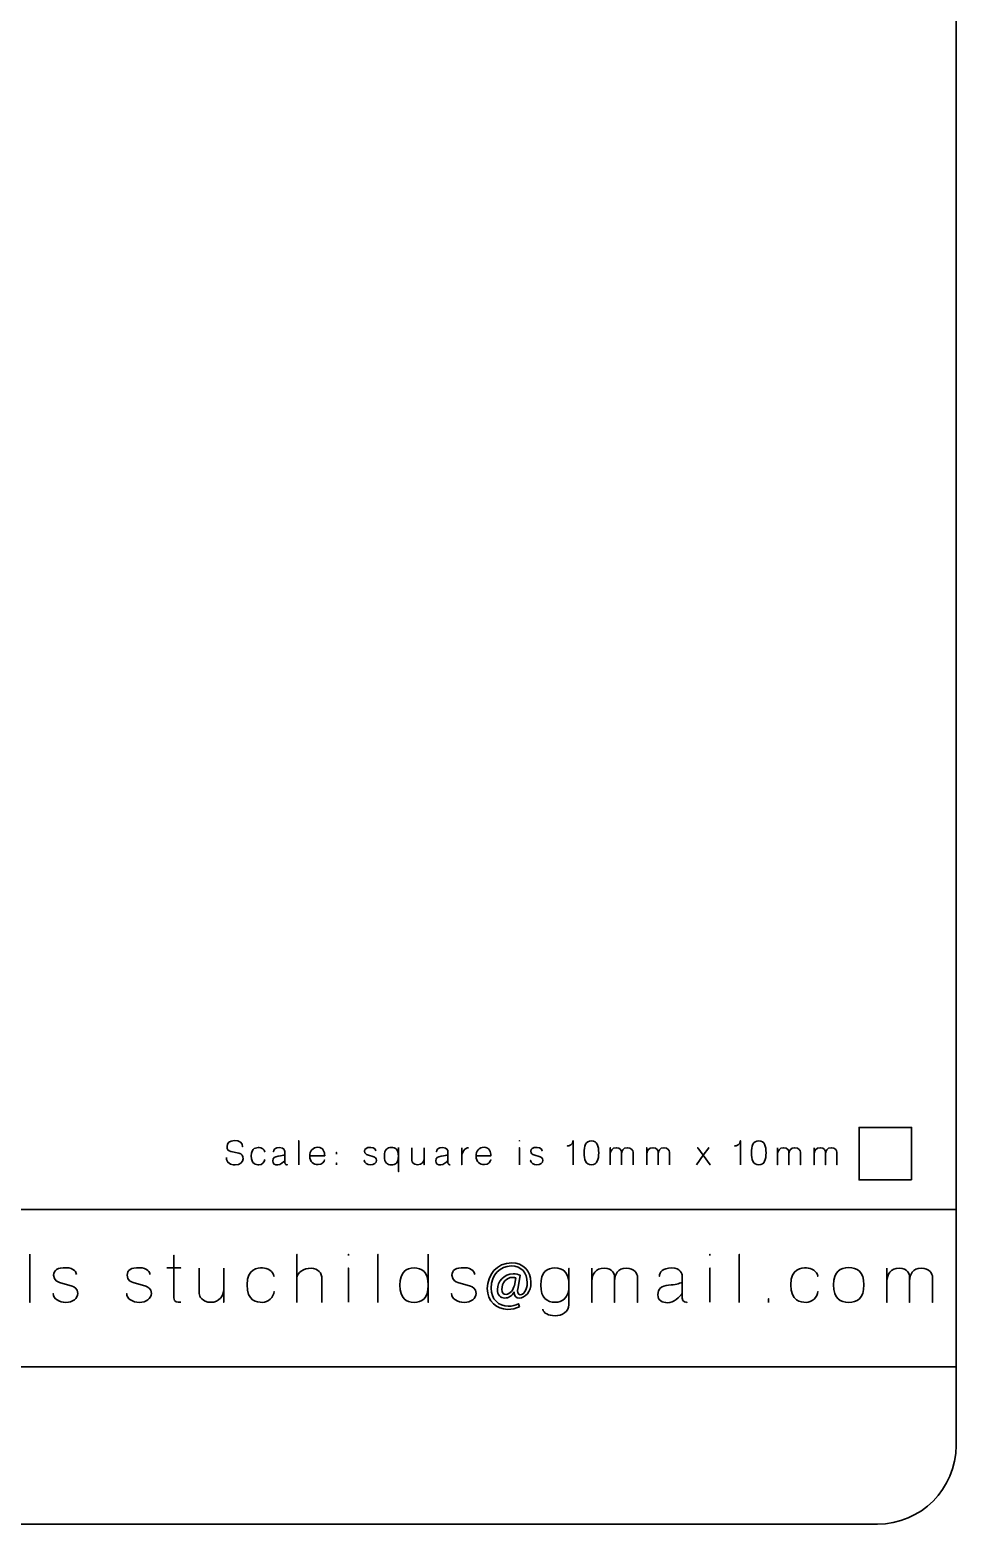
# Model space of a CAD drawing. Header units: inches. Extents: x 15 to 785, y -585 to -15.
# Drawn here: x 608.5 to 785, y -585 to -300 of the extents above; entities that cross this region are included whole.
import ezdxf

# ---------------------------------------------------------------- set-up
doc = ezdxf.new("R2010")
doc.units = ezdxf.units.IN
doc.header["$MEASUREMENT"] = 0
doc.layers.add('Layer 1', color=7, linetype='Continuous')

# ---------------------------------------------------------------- blocks, each defined once
blk = doc.blocks.new('block 2')
at = {"layer": 'Layer 1', "color": 250, "lineweight": 35}
blk.add_lwpolyline([(785, -555), (15, -555), (15, -525), (785, -525), (785, -555)], dxfattribs=at)
blk.add_open_spline([(785, -570), (785, -578.28), (778.28, -585), (770, -585), (770, -585), (30, -585), (30, -585), (21.72, -585), (15, -578.28), (15, -570), (15, -570), (15, -30), (15, -30), (15, -21.72), (21.72, -15), (30, -15), (30, -15), (770, -15), (770, -15), (778.28, -15), (785, -21.72), (785, -30), (785, -30), (785, -570), (785, -570)], degree=3, knots=[0, 0, 0, 0, 1, 1, 1, 2, 2, 2, 3, 3, 3, 4, 4, 4, 5, 5, 5, 6, 6, 6, 7, 7, 7, 8, 8, 8, 8], dxfattribs=at)
blk = doc.blocks.new('block 3')
at = {"layer": 'Layer 1', "color": 30, "lineweight": 35}
for points, knots in [([(608.47, -533.52), (608.47, -533.52), (608.47, -542.71), (608.47, -542.71), (608.47, -542.71), (608.47, -533.52), (608.47, -533.52)], [0, 0, 0, 0, 1, 1, 1, 2, 2, 2, 2]), ([(637.2, -542.64), (636.57, -542.68), (635.9, -542.71), (635.9, -541.85), (635.9, -540.99), (635.9, -533.73), (635.9, -533.73), (635.9, -533.73), (635.9, -540.99), (635.9, -541.85), (635.9, -542.71), (636.57, -542.68), (637.2, -542.64)], [0, 0, 0, 0, 1, 1, 1, 2, 2, 2, 3, 3, 3, 4, 4, 4, 4]), ([(659.37, -542.71), (659.37, -542.71), (659.37, -533.55), (659.37, -533.55), (659.37, -533.55), (659.37, -542.71), (659.37, -542.71)], [0, 0, 0, 0, 1, 1, 1, 2, 2, 2, 2]), ([(669.17, -533.77), (669.17, -533.77), (669.17, -533.54), (669.17, -533.54), (669.17, -533.54), (669.17, -533.77), (669.17, -533.77)], [0, 0, 0, 0, 1, 1, 1, 2, 2, 2, 2]), ([(674.78, -542.71), (674.78, -542.71), (674.78, -533.55), (674.78, -533.55), (674.78, -533.55), (674.78, -542.71), (674.78, -542.71)], [0, 0, 0, 0, 1, 1, 1, 2, 2, 2, 2]), ([(684.39, -533.52), (684.39, -533.52), (684.39, -542.71), (684.39, -542.71), (684.39, -542.71), (684.39, -533.52), (684.39, -533.52)], [0, 0, 0, 0, 1, 1, 1, 2, 2, 2, 2]), ([(701.76, -543.53), (701.06, -543.9), (700.35, -544.04), (699.5, -544.04), (697.42, -544.04), (695.65, -542.52), (695.65, -540.06), (695.65, -537.45), (697.47, -535.17), (700.29, -535.17), (702.5, -535.17), (703.97, -536.74), (703.97, -538.86), (703.97, -540.76), (702.9, -541.88), (701.72, -541.88), (701.22, -541.88), (700.75, -541.55), (700.77, -540.76), (700.77, -540.76), (700.73, -540.76), (700.73, -540.76), (700.29, -541.51), (699.7, -541.88), (698.94, -541.88), (698.21, -541.88), (697.57, -541.28), (697.57, -540.28), (697.57, -538.71), (698.82, -537.27), (700.58, -537.27), (701.11, -537.27), (701.61, -537.38), (701.94, -537.54), (701.94, -537.54), (701.51, -539.84), (701.51, -539.84), (701.32, -540.8), (701.47, -541.25), (701.89, -541.26), (702.54, -541.28), (703.26, -540.41), (703.26, -538.95), (703.26, -537.09), (702.16, -535.76), (700.19, -535.76), (698.12, -535.76), (696.38, -537.41), (696.38, -539.99), (696.38, -542.11), (697.76, -543.43), (699.64, -543.43), (700.37, -543.43), (701.04, -543.28), (701.56, -542.98), (701.56, -542.98), (701.76, -543.53), (701.76, -543.53)], [0, 0, 0, 0, 1, 1, 1, 2, 2, 2, 3, 3, 3, 4, 4, 4, 5, 5, 5, 6, 6, 6, 7, 7, 7, 8, 8, 8, 9, 9, 9, 10, 10, 10, 11, 11, 11, 12, 12, 12, 13, 13, 13, 14, 14, 14, 15, 15, 15, 16, 16, 16, 17, 17, 17, 18, 18, 18, 19, 19, 19, 19]), ([(738.07, -533.77), (738.07, -533.77), (738.07, -533.54), (738.07, -533.54), (738.07, -533.54), (738.07, -533.77), (738.07, -533.77)], [0, 0, 0, 0, 1, 1, 1, 2, 2, 2, 2]), ([(743.67, -542.71), (743.67, -542.71), (743.67, -533.55), (743.67, -533.55), (743.67, -533.55), (743.67, -542.71), (743.67, -542.71)], [0, 0, 0, 0, 1, 1, 1, 2, 2, 2, 2]), ([(617.32, -537.36), (617.35, -537.04), (616.93, -536.15), (615.33, -536.09), (613.73, -536.05), (612.99, -536.56), (612.99, -537.54), (612.99, -538.53), (613.82, -538.83), (614.12, -538.92), (614.12, -538.92), (616.52, -539.63), (616.52, -539.63), (616.84, -539.71), (617.6, -540.05), (617.6, -540.99), (617.6, -541.93), (616.6, -542.71), (615.33, -542.71), (614.06, -542.71), (612.9, -542.03), (612.9, -541.04), (612.9, -542.03), (614.06, -542.71), (615.33, -542.71), (616.6, -542.71), (617.6, -541.93), (617.6, -540.99), (617.6, -540.05), (616.84, -539.71), (616.52, -539.63), (616.52, -539.63), (614.12, -538.92), (614.12, -538.92), (613.82, -538.83), (612.99, -538.53), (612.99, -537.54), (612.99, -536.56), (613.73, -536.05), (615.33, -536.09), (616.93, -536.15), (617.35, -537.04), (617.32, -537.36)], [0, 0, 0, 0, 1, 1, 1, 2, 2, 2, 3, 3, 3, 4, 4, 4, 5, 5, 5, 6, 6, 6, 7, 7, 7, 8, 8, 8, 9, 9, 9, 10, 10, 10, 11, 11, 11, 12, 12, 12, 13, 13, 13, 14, 14, 14, 14]), ([(631.33, -537.36), (631.35, -537.04), (630.93, -536.15), (629.33, -536.09), (627.73, -536.05), (627, -536.56), (627, -537.54), (627, -538.53), (627.82, -538.83), (628.13, -538.92), (628.13, -538.92), (630.53, -539.63), (630.53, -539.63), (630.85, -539.71), (631.61, -540.05), (631.61, -540.99), (631.61, -541.93), (630.6, -542.71), (629.33, -542.71), (628.06, -542.71), (626.91, -542.03), (626.91, -541.04), (626.91, -542.03), (628.06, -542.71), (629.33, -542.71), (630.6, -542.71), (631.61, -541.93), (631.61, -540.99), (631.61, -540.05), (630.85, -539.71), (630.53, -539.63), (630.53, -539.63), (628.13, -538.92), (628.13, -538.92), (627.82, -538.83), (627, -538.53), (627, -537.54), (627, -536.56), (627.73, -536.05), (629.33, -536.09), (630.93, -536.15), (631.35, -537.04), (631.33, -537.36)], [0, 0, 0, 0, 1, 1, 1, 2, 2, 2, 3, 3, 3, 4, 4, 4, 5, 5, 5, 6, 6, 6, 7, 7, 7, 8, 8, 8, 9, 9, 9, 10, 10, 10, 11, 11, 11, 12, 12, 12, 13, 13, 13, 14, 14, 14, 14]), ([(634.57, -536.13), (634.57, -536.13), (637.22, -536.13), (637.22, -536.13), (637.22, -536.13), (634.57, -536.13), (634.57, -536.13)], [0, 0, 0, 0, 1, 1, 1, 2, 2, 2, 2]), ([(640.73, -536.17), (640.73, -536.17), (640.73, -540.42), (640.73, -541), (640.73, -541.59), (641.31, -542.68), (642.92, -542.69), (644.55, -542.71), (645.41, -541.45), (645.41, -540.28), (645.41, -541.45), (644.55, -542.71), (642.92, -542.69), (641.31, -542.68), (640.73, -541.59), (640.73, -541), (640.73, -540.42), (640.73, -536.17), (640.73, -536.17)], [0, 0, 0, 0, 1, 1, 1, 2, 2, 2, 3, 3, 3, 4, 4, 4, 5, 5, 5, 6, 6, 6, 6]), ([(645.41, -536.17), (645.41, -536.17), (645.41, -542.69), (645.41, -542.69), (645.41, -542.69), (645.41, -536.17), (645.41, -536.17)], [0, 0, 0, 0, 1, 1, 1, 2, 2, 2, 2]), ([(652.75, -542.71), (651.69, -542.71), (649.85, -542.53), (649.85, -539.34), (649.85, -536.17), (651.9, -536.13), (652.8, -536.13), (653.71, -536.13), (654.9, -536.83), (654.98, -537.71), (654.9, -536.83), (653.71, -536.13), (652.8, -536.13), (651.9, -536.13), (649.85, -536.17), (649.85, -539.34), (649.85, -542.53), (651.69, -542.71), (652.75, -542.71), (653.83, -542.71), (654.98, -541.7), (655.01, -540.64), (654.98, -541.7), (653.83, -542.71), (652.75, -542.71)], [0, 0, 0, 0, 1, 1, 1, 2, 2, 2, 3, 3, 3, 4, 4, 4, 5, 5, 5, 6, 6, 6, 7, 7, 7, 8, 8, 8, 8]), ([(664.12, -542.71), (664.12, -542.71), (664.12, -539.4), (664.12, -538.25), (664.12, -537.09), (663.42, -536.22), (662.06, -536.19), (660.68, -536.17), (659.37, -537), (659.37, -538.11), (659.37, -537), (660.68, -536.17), (662.06, -536.19), (663.42, -536.22), (664.12, -537.09), (664.12, -538.25), (664.12, -539.4), (664.12, -542.71), (664.12, -542.71)], [0, 0, 0, 0, 1, 1, 1, 2, 2, 2, 3, 3, 3, 4, 4, 4, 5, 5, 5, 6, 6, 6, 6]), ([(669.17, -542.69), (669.17, -542.69), (669.17, -536.18), (669.17, -536.18), (669.17, -536.18), (669.17, -542.72), (669.17, -542.69)], [0, 0, 0, 0, 1, 1, 1, 2, 2, 2, 2]), ([(681.68, -536.15), (683.16, -536.15), (684.38, -536.89), (684.38, -539.43), (684.38, -541.97), (683.16, -542.71), (681.68, -542.71), (680.21, -542.71), (679, -541.97), (679, -539.43), (679, -536.89), (680.21, -536.15), (681.68, -536.15)], [0, 0, 0, 0, 1, 1, 1, 2, 2, 2, 3, 3, 3, 4, 4, 4, 4]), ([(681.68, -536.15), (683.16, -536.15), (684.38, -536.89), (684.38, -539.43), (684.38, -541.97), (683.16, -542.71), (681.68, -542.71), (680.21, -542.71), (679, -541.97), (679, -539.43), (679, -536.89), (680.21, -536.15), (681.68, -536.15)], [0, 0, 0, 0, 1, 1, 1, 2, 2, 2, 3, 3, 3, 4, 4, 4, 4]), ([(693.24, -537.36), (693.27, -537.04), (692.85, -536.15), (691.25, -536.09), (689.65, -536.05), (688.91, -536.56), (688.91, -537.54), (688.91, -538.53), (689.74, -538.83), (690.04, -538.92), (690.04, -538.92), (692.44, -539.63), (692.44, -539.63), (692.76, -539.71), (693.52, -540.05), (693.52, -540.99), (693.52, -541.93), (692.52, -542.71), (691.25, -542.71), (689.98, -542.71), (688.82, -542.03), (688.82, -541.04), (688.82, -542.03), (689.98, -542.71), (691.25, -542.71), (692.52, -542.71), (693.52, -541.93), (693.52, -540.99), (693.52, -540.05), (692.76, -539.71), (692.44, -539.63), (692.44, -539.63), (690.04, -538.92), (690.04, -538.92), (689.74, -538.83), (688.91, -538.53), (688.91, -537.54), (688.91, -536.56), (689.65, -536.05), (691.25, -536.09), (692.85, -536.15), (693.27, -537.04), (693.24, -537.36)], [0, 0, 0, 0, 1, 1, 1, 2, 2, 2, 3, 3, 3, 4, 4, 4, 5, 5, 5, 6, 6, 6, 7, 7, 7, 8, 8, 8, 9, 9, 9, 10, 10, 10, 11, 11, 11, 12, 12, 12, 13, 13, 13, 14, 14, 14, 14]), ([(701.06, -538.05), (700.94, -537.99), (700.72, -537.94), (700.43, -537.94), (699.31, -537.94), (698.41, -539), (698.41, -540.23), (698.41, -540.79), (698.69, -541.19), (699.25, -541.19), (699.98, -541.19), (700.66, -540.25), (700.8, -539.47), (700.8, -539.47), (701.06, -538.05), (701.06, -538.05)], [0, 0, 0, 0, 1, 1, 1, 2, 2, 2, 3, 3, 3, 4, 4, 4, 5, 5, 5, 5]), ([(708.52, -536.13), (709.99, -536.13), (711.21, -536.86), (711.21, -539.4), (711.21, -541.94), (709.99, -542.68), (708.52, -542.68), (707.05, -542.68), (705.84, -541.94), (705.84, -539.4), (705.84, -536.86), (707.05, -536.13), (708.52, -536.13)], [0, 0, 0, 0, 1, 1, 1, 2, 2, 2, 3, 3, 3, 4, 4, 4, 4]), ([(708.52, -536.13), (709.99, -536.13), (711.21, -536.86), (711.21, -539.4), (711.21, -541.94), (709.99, -542.68), (708.52, -542.68), (707.05, -542.68), (705.84, -541.94), (705.84, -539.4), (705.84, -536.86), (707.05, -536.13), (708.52, -536.13)], [0, 0, 0, 0, 1, 1, 1, 2, 2, 2, 3, 3, 3, 4, 4, 4, 4]), ([(706.22, -544.03), (706.36, -544.79), (707.29, -545.22), (708.56, -545.27), (709.85, -545.31), (711.21, -544.36), (711.21, -543.18), (711.21, -541.98), (711.21, -536.23), (711.21, -536.23), (711.21, -536.23), (711.21, -541.98), (711.21, -543.18), (711.21, -544.36), (709.85, -545.31), (708.56, -545.27), (707.29, -545.22), (706.36, -544.79), (706.22, -544.03)], [0, 0, 0, 0, 1, 1, 1, 2, 2, 2, 3, 3, 3, 4, 4, 4, 5, 5, 5, 6, 6, 6, 6]), ([(719.91, -537.88), (719.91, -537.3), (719.53, -536.2), (717.92, -536.19), (716.3, -536.18), (715.58, -537.44), (715.58, -538.6), (715.58, -537.44), (716.3, -536.18), (717.92, -536.19), (719.53, -536.2), (719.91, -537.3), (719.91, -537.88), (719.91, -538.46), (719.91, -542.71), (719.91, -542.71), (719.91, -542.71), (719.91, -538.46), (719.91, -537.88)], [0, 0, 0, 0, 1, 1, 1, 2, 2, 2, 3, 3, 3, 4, 4, 4, 5, 5, 5, 6, 6, 6, 6]), ([(715.58, -536.19), (715.58, -536.19), (715.58, -542.71), (715.58, -542.71), (715.58, -542.71), (715.58, -536.19), (715.58, -536.19)], [0, 0, 0, 0, 1, 1, 1, 2, 2, 2, 2]), ([(724.28, -537.88), (724.28, -537.3), (723.72, -536.2), (722.11, -536.19), (720.49, -536.18), (719.91, -537.44), (719.91, -538.6), (719.91, -537.44), (720.49, -536.18), (722.11, -536.19), (723.72, -536.2), (724.28, -537.3), (724.28, -537.88), (724.28, -538.46), (724.28, -542.71), (724.28, -542.71), (724.28, -542.71), (724.28, -538.46), (724.28, -537.88)], [0, 0, 0, 0, 1, 1, 1, 2, 2, 2, 3, 3, 3, 4, 4, 4, 5, 5, 5, 6, 6, 6, 6]), ([(732.78, -541.88), (732.78, -541.88), (732.78, -537.7), (732.78, -537.7), (732.78, -537.17), (732.51, -536.15), (730.79, -536.15), (729.08, -536.15), (728.45, -536.93), (728.45, -537.73), (728.45, -536.93), (729.08, -536.15), (730.79, -536.15), (732.51, -536.15), (732.78, -537.17), (732.78, -537.7), (732.78, -537.7), (732.78, -541.88), (732.78, -541.88), (732.78, -542.64), (733.68, -542.71), (733.68, -542.71), (733.68, -542.71), (732.78, -542.64), (732.78, -541.88)], [0, 0, 0, 0, 1, 1, 1, 2, 2, 2, 3, 3, 3, 4, 4, 4, 5, 5, 5, 6, 6, 6, 7, 7, 7, 8, 8, 8, 8]), ([(738.07, -542.69), (738.07, -542.69), (738.07, -536.18), (738.07, -536.18), (738.07, -536.18), (738.07, -542.72), (738.07, -542.69)], [0, 0, 0, 0, 1, 1, 1, 2, 2, 2, 2]), ([(756.41, -542.71), (755.34, -542.71), (753.5, -542.53), (753.5, -539.34), (753.5, -536.17), (755.56, -536.13), (756.46, -536.13), (757.36, -536.13), (758.56, -536.83), (758.63, -537.71), (758.56, -536.83), (757.36, -536.13), (756.46, -536.13), (755.56, -536.13), (753.5, -536.17), (753.5, -539.34), (753.5, -542.53), (755.34, -542.71), (756.41, -542.71), (757.49, -542.71), (758.63, -541.7), (758.67, -540.64), (758.63, -541.7), (757.49, -542.71), (756.41, -542.71)], [0, 0, 0, 0, 1, 1, 1, 2, 2, 2, 3, 3, 3, 4, 4, 4, 5, 5, 5, 6, 6, 6, 7, 7, 7, 8, 8, 8, 8]), ([(761.66, -539.38), (761.66, -536.81), (762.96, -536.06), (764.54, -536.06), (766.13, -536.06), (767.42, -536.81), (767.42, -539.38), (767.42, -541.96), (766.13, -542.71), (764.54, -542.71), (762.96, -542.71), (761.66, -541.96), (761.66, -539.38)], [0, 0, 0, 0, 1, 1, 1, 2, 2, 2, 3, 3, 3, 4, 4, 4, 4]), ([(761.66, -539.38), (761.66, -536.81), (762.96, -536.06), (764.54, -536.06), (766.13, -536.06), (767.42, -536.81), (767.42, -539.38), (767.42, -541.96), (766.13, -542.71), (764.54, -542.71), (762.96, -542.71), (761.66, -541.96), (761.66, -539.38)], [0, 0, 0, 0, 1, 1, 1, 2, 2, 2, 3, 3, 3, 4, 4, 4, 4]), ([(776.15, -537.88), (776.15, -537.3), (775.76, -536.2), (774.15, -536.19), (772.54, -536.18), (771.82, -537.44), (771.82, -538.6), (771.82, -537.44), (772.54, -536.18), (774.15, -536.19), (775.76, -536.2), (776.15, -537.3), (776.15, -537.88), (776.15, -538.46), (776.15, -542.71), (776.15, -542.71), (776.15, -542.71), (776.15, -538.46), (776.15, -537.88)], [0, 0, 0, 0, 1, 1, 1, 2, 2, 2, 3, 3, 3, 4, 4, 4, 5, 5, 5, 6, 6, 6, 6]), ([(771.82, -536.19), (771.82, -536.19), (771.82, -542.71), (771.82, -542.71), (771.82, -542.71), (771.82, -536.19), (771.82, -536.19)], [0, 0, 0, 0, 1, 1, 1, 2, 2, 2, 2]), ([(780.51, -537.88), (780.51, -537.3), (779.95, -536.2), (778.34, -536.19), (776.73, -536.18), (776.15, -537.44), (776.15, -538.6), (776.15, -537.44), (776.73, -536.18), (778.34, -536.19), (779.95, -536.2), (780.51, -537.3), (780.51, -537.88), (780.51, -538.46), (780.51, -542.71), (780.51, -542.71), (780.51, -542.71), (780.51, -538.46), (780.51, -537.88)], [0, 0, 0, 0, 1, 1, 1, 2, 2, 2, 3, 3, 3, 4, 4, 4, 5, 5, 5, 6, 6, 6, 6]), ([(730.05, -542.78), (728.99, -542.74), (728.15, -542.41), (728.15, -541.25), (728.15, -540.06), (728.86, -539.57), (730.21, -539.44), (731.54, -539.32), (732.14, -539.11), (732.78, -538.93), (732.14, -539.11), (731.54, -539.32), (730.21, -539.44), (728.86, -539.57), (728.15, -540.06), (728.15, -541.25), (728.15, -542.41), (728.99, -542.74), (730.05, -542.78), (731.09, -542.82), (732.39, -541.59), (732.78, -541.04), (732.39, -541.59), (731.09, -542.82), (730.05, -542.78)], [0, 0, 0, 0, 1, 1, 1, 2, 2, 2, 3, 3, 3, 4, 4, 4, 5, 5, 5, 6, 6, 6, 7, 7, 7, 8, 8, 8, 8]), ([(749.27, -542.71), (749.27, -542.71), (749.27, -542.01), (749.27, -542.01), (749.27, -542.01), (749.27, -542.71), (749.27, -542.71)], [0, 0, 0, 0, 1, 1, 1, 2, 2, 2, 2])]:
    blk.add_open_spline(points, degree=3, knots=knots, dxfattribs=at)
blk = doc.blocks.new('block 4')
at = {"layer": 'Layer 1', "color": 30, "lineweight": 35}
for points, knots in [([(645.92, -515.08), (645.92, -516.1), (646.69, -516.5), (647.6, -516.5), (648.52, -516.5), (649.1, -515.93), (649.12, -515.36), (649.14, -514.8), (648.85, -514.36), (648.29, -514.24), (648.29, -514.24), (646.73, -513.9), (646.73, -513.9), (646.29, -513.81), (646.03, -513.55), (646.03, -512.95), (646.03, -512.36), (646.53, -511.84), (647.45, -511.84), (648.36, -511.84), (649.03, -512.27), (649, -513.03), (649.03, -512.27), (648.36, -511.84), (647.45, -511.84), (646.53, -511.84), (646.03, -512.36), (646.03, -512.95), (646.03, -513.55), (646.28, -513.8), (646.73, -513.9), (646.73, -513.9), (648.29, -514.24), (648.29, -514.24), (648.86, -514.36), (649.14, -514.8), (649.12, -515.36), (649.1, -515.93), (648.52, -516.5), (647.6, -516.5), (646.69, -516.5), (645.92, -516.1), (645.92, -515.08)], [0, 0, 0, 0, 1, 1, 1, 2, 2, 2, 3, 3, 3, 4, 4, 4, 5, 5, 5, 6, 6, 6, 7, 7, 7, 8, 8, 8, 9, 9, 9, 10, 10, 10, 11, 11, 11, 12, 12, 12, 13, 13, 13, 14, 14, 14, 14]), ([(659.69, -516.47), (659.69, -516.47), (659.69, -511.89), (659.69, -511.89), (659.69, -511.89), (659.69, -516.47), (659.69, -516.47)], [0, 0, 0, 0, 1, 1, 1, 2, 2, 2, 2]), ([(701.78, -511.99), (701.78, -511.99), (701.78, -511.88), (701.78, -511.88), (701.78, -511.88), (701.78, -511.99), (701.78, -511.99)], [0, 0, 0, 0, 1, 1, 1, 2, 2, 2, 2]), ([(711.98, -516.47), (711.98, -516.47), (711.98, -511.89), (711.98, -511.89), (711.98, -512.67), (711.22, -512.85), (710.9, -512.88), (711.22, -512.85), (711.98, -512.67), (711.98, -511.89), (711.98, -511.89), (711.98, -516.47), (711.98, -516.47)], [0, 0, 0, 0, 1, 1, 1, 2, 2, 2, 3, 3, 3, 4, 4, 4, 4]), ([(714.11, -514.18), (714.11, -512.92), (714.38, -511.89), (715.49, -511.89), (716.61, -511.89), (716.88, -512.92), (716.88, -514.18), (716.88, -515.44), (716.61, -516.47), (715.49, -516.47), (714.38, -516.47), (714.11, -515.44), (714.11, -514.18)], [0, 0, 0, 0, 1, 1, 1, 2, 2, 2, 3, 3, 3, 4, 4, 4, 4]), ([(714.11, -514.18), (714.11, -512.92), (714.38, -511.89), (715.49, -511.89), (716.61, -511.89), (716.88, -512.92), (716.88, -514.18), (716.88, -515.44), (716.61, -516.47), (715.49, -516.47), (714.38, -516.47), (714.11, -515.44), (714.11, -514.18)], [0, 0, 0, 0, 1, 1, 1, 2, 2, 2, 3, 3, 3, 4, 4, 4, 4]), ([(743.88, -516.47), (743.88, -516.47), (743.88, -511.89), (743.88, -511.89), (743.88, -512.67), (743.12, -512.85), (742.8, -512.88), (743.12, -512.85), (743.88, -512.67), (743.88, -511.89), (743.88, -511.89), (743.88, -516.47), (743.88, -516.47)], [0, 0, 0, 0, 1, 1, 1, 2, 2, 2, 3, 3, 3, 4, 4, 4, 4]), ([(746.01, -514.18), (746.01, -512.92), (746.28, -511.89), (747.4, -511.89), (748.51, -511.89), (748.78, -512.92), (748.78, -514.18), (748.78, -515.44), (748.51, -516.47), (747.4, -516.47), (746.28, -516.47), (746.01, -515.44), (746.01, -514.18)], [0, 0, 0, 0, 1, 1, 1, 2, 2, 2, 3, 3, 3, 4, 4, 4, 4]), ([(746.01, -514.18), (746.01, -512.92), (746.28, -511.89), (747.4, -511.89), (748.51, -511.89), (748.78, -512.92), (748.78, -514.18), (748.78, -515.44), (748.51, -516.47), (747.4, -516.47), (746.28, -516.47), (746.01, -515.44), (746.01, -514.18)], [0, 0, 0, 0, 1, 1, 1, 2, 2, 2, 3, 3, 3, 4, 4, 4, 4]), ([(653.25, -515.43), (653.23, -515.96), (652.65, -516.47), (652.11, -516.47), (651.58, -516.47), (650.66, -516.38), (650.66, -514.78), (650.66, -513.2), (651.69, -513.18), (652.14, -513.18), (652.59, -513.18), (653.19, -513.53), (653.23, -513.97), (653.19, -513.53), (652.59, -513.18), (652.14, -513.18), (651.69, -513.18), (650.66, -513.2), (650.66, -514.78), (650.66, -516.38), (651.58, -516.47), (652.11, -516.47), (652.65, -516.47), (653.23, -515.96), (653.25, -515.43)], [0, 0, 0, 0, 1, 1, 1, 2, 2, 2, 3, 3, 3, 4, 4, 4, 5, 5, 5, 6, 6, 6, 7, 7, 7, 8, 8, 8, 8]), ([(655.68, -516.5), (655.16, -516.49), (654.74, -516.32), (654.74, -515.74), (654.74, -515.15), (655.09, -514.9), (655.77, -514.83), (656.43, -514.77), (656.73, -514.67), (657.05, -514.58), (656.73, -514.67), (656.43, -514.77), (655.77, -514.83), (655.09, -514.9), (654.74, -515.15), (654.74, -515.74), (654.74, -516.32), (655.16, -516.49), (655.68, -516.5), (656.2, -516.52), (656.86, -515.91), (657.05, -515.63), (656.86, -515.91), (656.2, -516.52), (655.68, -516.5)], [0, 0, 0, 0, 1, 1, 1, 2, 2, 2, 3, 3, 3, 4, 4, 4, 5, 5, 5, 6, 6, 6, 7, 7, 7, 8, 8, 8, 8]), ([(657.05, -516.05), (657.05, -516.05), (657.05, -513.96), (657.05, -513.96), (657.05, -513.7), (656.92, -513.19), (656.06, -513.19), (655.2, -513.19), (654.88, -513.58), (654.88, -513.98), (654.88, -513.58), (655.2, -513.19), (656.06, -513.19), (656.92, -513.19), (657.05, -513.7), (657.05, -513.96), (657.05, -513.96), (657.05, -516.05), (657.05, -516.05), (657.05, -516.43), (657.5, -516.47), (657.5, -516.47), (657.5, -516.47), (657.05, -516.43), (657.05, -516.05)], [0, 0, 0, 0, 1, 1, 1, 2, 2, 2, 3, 3, 3, 4, 4, 4, 5, 5, 5, 6, 6, 6, 7, 7, 7, 8, 8, 8, 8]), ([(661.81, -514.73), (661.81, -514.73), (664.65, -514.73), (664.65, -514.73), (664.65, -514.02), (664.37, -513.12), (663.36, -513.12), (662.36, -513.12), (661.8, -513.81), (661.8, -514.85), (661.8, -515.91), (662.52, -516.47), (663.36, -516.44), (664.21, -516.42), (664.58, -515.76), (664.62, -515.52), (664.58, -515.76), (664.21, -516.42), (663.36, -516.44), (662.52, -516.47), (661.8, -515.91), (661.8, -514.85), (661.8, -513.81), (662.36, -513.12), (663.36, -513.12), (664.37, -513.12), (664.65, -514.02), (664.65, -514.73), (664.65, -514.73), (661.81, -514.73), (661.81, -514.73)], [0, 0, 0, 0, 1, 1, 1, 2, 2, 2, 3, 3, 3, 4, 4, 4, 5, 5, 5, 6, 6, 6, 7, 7, 7, 8, 8, 8, 9, 9, 9, 10, 10, 10, 10]), ([(666.9, -514.46), (666.9, -514.46), (666.9, -514.11), (666.9, -514.11), (666.9, -514.11), (666.9, -514.46), (666.9, -514.46)], [0, 0, 0, 0, 1, 1, 1, 2, 2, 2, 2]), ([(674.4, -513.79), (674.42, -513.63), (674.21, -513.19), (673.41, -513.16), (672.61, -513.14), (672.24, -513.39), (672.24, -513.88), (672.24, -514.38), (672.65, -514.53), (672.8, -514.57), (672.8, -514.57), (674, -514.93), (674, -514.93), (674.16, -514.97), (674.54, -515.14), (674.54, -515.61), (674.54, -516.08), (674.04, -516.47), (673.41, -516.47), (672.77, -516.47), (672.19, -516.13), (672.19, -515.63), (672.19, -516.13), (672.77, -516.47), (673.41, -516.47), (674.04, -516.47), (674.54, -516.08), (674.54, -515.61), (674.54, -515.14), (674.16, -514.97), (674, -514.93), (674, -514.93), (672.8, -514.57), (672.8, -514.57), (672.65, -514.53), (672.24, -514.38), (672.24, -513.88), (672.24, -513.39), (672.61, -513.14), (673.41, -513.16), (674.21, -513.19), (674.42, -513.63), (674.4, -513.79)], [0, 0, 0, 0, 1, 1, 1, 2, 2, 2, 3, 3, 3, 4, 4, 4, 5, 5, 5, 6, 6, 6, 7, 7, 7, 8, 8, 8, 9, 9, 9, 10, 10, 10, 11, 11, 11, 12, 12, 12, 13, 13, 13, 14, 14, 14, 14]), ([(676.02, -514.82), (676.02, -513.54), (676.63, -513.16), (677.36, -513.16), (678.11, -513.16), (678.71, -513.54), (678.71, -514.82), (678.71, -516.11), (678.11, -516.48), (677.36, -516.48), (676.63, -516.48), (676.02, -516.11), (676.02, -514.82)], [0, 0, 0, 0, 1, 1, 1, 2, 2, 2, 3, 3, 3, 4, 4, 4, 4]), ([(676.02, -514.82), (676.02, -513.54), (676.63, -513.16), (677.36, -513.16), (678.11, -513.16), (678.71, -513.54), (678.71, -514.82), (678.71, -516.11), (678.11, -516.48), (677.36, -516.48), (676.63, -516.48), (676.02, -516.11), (676.02, -514.82)], [0, 0, 0, 0, 1, 1, 1, 2, 2, 2, 3, 3, 3, 4, 4, 4, 4]), ([(678.72, -513.16), (678.72, -513.16), (678.72, -517.75), (678.72, -517.75), (678.72, -517.75), (678.72, -513.16), (678.72, -513.16)], [0, 0, 0, 0, 1, 1, 1, 2, 2, 2, 2]), ([(681.26, -513.2), (681.26, -513.2), (681.26, -515.32), (681.26, -515.62), (681.26, -515.91), (681.55, -516.45), (682.36, -516.46), (683.17, -516.47), (683.6, -515.84), (683.6, -515.25), (683.6, -515.84), (683.17, -516.47), (682.36, -516.46), (681.55, -516.45), (681.26, -515.91), (681.26, -515.62), (681.26, -515.32), (681.26, -513.2), (681.26, -513.2)], [0, 0, 0, 0, 1, 1, 1, 2, 2, 2, 3, 3, 3, 4, 4, 4, 5, 5, 5, 6, 6, 6, 6]), ([(683.6, -513.2), (683.6, -513.2), (683.6, -516.46), (683.6, -516.46), (683.6, -516.46), (683.6, -513.2), (683.6, -513.2)], [0, 0, 0, 0, 1, 1, 1, 2, 2, 2, 2]), ([(688.13, -515.63), (687.94, -515.91), (687.29, -516.52), (686.77, -516.5), (686.24, -516.49), (685.82, -516.32), (685.82, -515.74), (685.82, -515.15), (686.18, -514.9), (686.85, -514.83), (687.52, -514.77), (687.81, -514.67), (688.13, -514.58), (687.81, -514.67), (687.52, -514.77), (686.85, -514.83), (686.18, -514.9), (685.82, -515.15), (685.82, -515.74), (685.82, -516.32), (686.24, -516.49), (686.77, -516.5), (687.29, -516.52), (687.94, -515.91), (688.13, -515.63)], [0, 0, 0, 0, 1, 1, 1, 2, 2, 2, 3, 3, 3, 4, 4, 4, 5, 5, 5, 6, 6, 6, 7, 7, 7, 8, 8, 8, 8]), ([(688.58, -516.47), (688.58, -516.47), (688.13, -516.43), (688.13, -516.05), (688.13, -516.05), (688.13, -513.96), (688.13, -513.96), (688.13, -513.7), (688, -513.19), (687.14, -513.19), (686.28, -513.19), (685.97, -513.58), (685.97, -513.98), (685.97, -513.58), (686.28, -513.19), (687.14, -513.19), (688, -513.19), (688.13, -513.7), (688.13, -513.96), (688.13, -513.96), (688.13, -516.05), (688.13, -516.05), (688.13, -516.43), (688.58, -516.47), (688.58, -516.47)], [0, 0, 0, 0, 1, 1, 1, 2, 2, 2, 3, 3, 3, 4, 4, 4, 5, 5, 5, 6, 6, 6, 7, 7, 7, 8, 8, 8, 8]), ([(692.04, -513.21), (691.45, -513.2), (690.77, -514.07), (690.79, -514.8), (690.77, -514.07), (691.45, -513.2), (692.04, -513.21)], [0, 0, 0, 0, 1, 1, 1, 2, 2, 2, 2]), ([(690.79, -513.21), (690.79, -513.21), (690.79, -516.47), (690.79, -516.47), (690.79, -516.47), (690.79, -513.21), (690.79, -513.21)], [0, 0, 0, 0, 1, 1, 1, 2, 2, 2, 2]), ([(693.5, -514.73), (693.5, -514.73), (696.34, -514.73), (696.34, -514.73), (696.34, -514.02), (696.06, -513.12), (695.05, -513.12), (694.05, -513.12), (693.5, -513.81), (693.5, -514.85), (693.5, -515.91), (694.21, -516.47), (695.05, -516.44), (695.9, -516.42), (696.27, -515.76), (696.32, -515.52), (696.27, -515.76), (695.9, -516.42), (695.05, -516.44), (694.21, -516.47), (693.5, -515.91), (693.5, -514.85), (693.5, -513.81), (694.05, -513.12), (695.05, -513.12), (696.06, -513.12), (696.34, -514.02), (696.34, -514.73), (696.34, -514.73), (693.5, -514.73), (693.5, -514.73)], [0, 0, 0, 0, 1, 1, 1, 2, 2, 2, 3, 3, 3, 4, 4, 4, 5, 5, 5, 6, 6, 6, 7, 7, 7, 8, 8, 8, 9, 9, 9, 10, 10, 10, 10]), ([(701.78, -516.46), (701.78, -516.46), (701.78, -513.2), (701.78, -513.2), (701.78, -513.2), (701.78, -516.47), (701.78, -516.46)], [0, 0, 0, 0, 1, 1, 1, 2, 2, 2, 2]), ([(705.1, -513.16), (704.3, -513.14), (703.94, -513.39), (703.94, -513.88), (703.94, -514.38), (704.35, -514.53), (704.5, -514.57), (704.5, -514.57), (705.7, -514.93), (705.7, -514.93), (705.86, -514.97), (706.24, -515.14), (706.24, -515.61), (706.24, -516.08), (705.74, -516.47), (705.1, -516.47), (704.47, -516.47), (703.89, -516.13), (703.89, -515.63), (703.89, -516.13), (704.47, -516.47), (705.1, -516.47), (705.74, -516.47), (706.24, -516.08), (706.24, -515.61), (706.24, -515.14), (705.86, -514.97), (705.7, -514.93), (705.7, -514.93), (704.5, -514.57), (704.5, -514.57), (704.35, -514.53), (703.94, -514.38), (703.94, -513.88), (703.94, -513.39), (704.3, -513.14), (705.1, -513.16), (705.91, -513.19), (706.11, -513.63), (706.1, -513.79), (706.11, -513.63), (705.91, -513.19), (705.1, -513.16)], [0, 0, 0, 0, 1, 1, 1, 2, 2, 2, 3, 3, 3, 4, 4, 4, 5, 5, 5, 6, 6, 6, 7, 7, 7, 8, 8, 8, 9, 9, 9, 10, 10, 10, 11, 11, 11, 12, 12, 12, 13, 13, 13, 14, 14, 14, 14]), ([(721.23, -516.47), (721.23, -516.47), (721.23, -514.35), (721.23, -514.05), (721.23, -513.76), (721.04, -513.21), (720.24, -513.21), (719.43, -513.2), (719.07, -513.83), (719.07, -514.42), (719.07, -513.83), (719.43, -513.2), (720.24, -513.21), (721.04, -513.21), (721.23, -513.76), (721.23, -514.05), (721.23, -514.35), (721.23, -516.47), (721.23, -516.47)], [0, 0, 0, 0, 1, 1, 1, 2, 2, 2, 3, 3, 3, 4, 4, 4, 5, 5, 5, 6, 6, 6, 6]), ([(719.07, -516.47), (719.07, -516.47), (719.07, -513.21), (719.07, -513.21), (719.07, -513.21), (719.07, -516.47), (719.07, -516.47)], [0, 0, 0, 0, 1, 1, 1, 2, 2, 2, 2]), ([(723.42, -516.47), (723.42, -516.47), (723.42, -514.35), (723.42, -514.05), (723.42, -513.76), (723.14, -513.21), (722.33, -513.21), (721.53, -513.2), (721.23, -513.83), (721.23, -514.42), (721.23, -513.83), (721.53, -513.2), (722.33, -513.21), (723.14, -513.21), (723.42, -513.76), (723.42, -514.05), (723.42, -514.35), (723.42, -516.47), (723.42, -516.47)], [0, 0, 0, 0, 1, 1, 1, 2, 2, 2, 3, 3, 3, 4, 4, 4, 5, 5, 5, 6, 6, 6, 6]), ([(728.21, -516.47), (728.21, -516.47), (728.21, -514.35), (728.21, -514.05), (728.21, -513.76), (728.02, -513.21), (727.21, -513.21), (726.4, -513.2), (726.04, -513.83), (726.04, -514.42), (726.04, -513.83), (726.4, -513.2), (727.21, -513.21), (728.02, -513.21), (728.21, -513.76), (728.21, -514.05), (728.21, -514.35), (728.21, -516.47), (728.21, -516.47)], [0, 0, 0, 0, 1, 1, 1, 2, 2, 2, 3, 3, 3, 4, 4, 4, 5, 5, 5, 6, 6, 6, 6]), ([(726.04, -516.47), (726.04, -516.47), (726.04, -513.21), (726.04, -513.21), (726.04, -513.21), (726.04, -516.47), (726.04, -516.47)], [0, 0, 0, 0, 1, 1, 1, 2, 2, 2, 2]), ([(730.39, -516.47), (730.39, -516.47), (730.39, -514.35), (730.39, -514.05), (730.39, -513.76), (730.11, -513.21), (729.31, -513.21), (728.5, -513.2), (728.21, -513.83), (728.21, -514.42), (728.21, -513.83), (728.5, -513.2), (729.31, -513.21), (730.11, -513.21), (730.39, -513.76), (730.39, -514.05), (730.39, -514.35), (730.39, -516.47), (730.39, -516.47)], [0, 0, 0, 0, 1, 1, 1, 2, 2, 2, 3, 3, 3, 4, 4, 4, 5, 5, 5, 6, 6, 6, 6]), ([(735.5, -516.47), (735.5, -516.47), (736.81, -514.65), (736.81, -514.65), (736.81, -514.65), (735.77, -513.21), (735.77, -513.21), (735.77, -513.21), (736.81, -514.65), (736.81, -514.65), (736.81, -514.65), (737.86, -513.21), (737.86, -513.21), (737.86, -513.21), (736.81, -514.65), (736.81, -514.65), (736.81, -514.65), (738.12, -516.47), (738.12, -516.47), (738.12, -516.47), (736.81, -514.65), (736.81, -514.65), (736.81, -514.65), (735.5, -516.47), (735.5, -516.47)], [0, 0, 0, 0, 1, 1, 1, 2, 2, 2, 3, 3, 3, 4, 4, 4, 5, 5, 5, 6, 6, 6, 7, 7, 7, 8, 8, 8, 8]), ([(753.14, -514.05), (753.14, -513.76), (752.95, -513.21), (752.14, -513.21), (751.33, -513.2), (750.97, -513.83), (750.97, -514.42), (750.97, -513.83), (751.33, -513.2), (752.14, -513.21), (752.95, -513.21), (753.14, -513.76), (753.14, -514.05), (753.14, -514.35), (753.14, -516.47), (753.14, -516.47), (753.14, -516.47), (753.14, -514.35), (753.14, -514.05)], [0, 0, 0, 0, 1, 1, 1, 2, 2, 2, 3, 3, 3, 4, 4, 4, 5, 5, 5, 6, 6, 6, 6]), ([(750.97, -513.21), (750.97, -513.21), (750.97, -516.47), (750.97, -516.47), (750.97, -516.47), (750.97, -513.21), (750.97, -513.21)], [0, 0, 0, 0, 1, 1, 1, 2, 2, 2, 2]), ([(755.32, -514.05), (755.32, -513.76), (755.04, -513.21), (754.24, -513.21), (753.43, -513.2), (753.14, -513.83), (753.14, -514.42), (753.14, -513.83), (753.43, -513.2), (754.24, -513.21), (755.04, -513.21), (755.32, -513.76), (755.32, -514.05), (755.32, -514.35), (755.32, -516.47), (755.32, -516.47), (755.32, -516.47), (755.32, -514.35), (755.32, -514.05)], [0, 0, 0, 0, 1, 1, 1, 2, 2, 2, 3, 3, 3, 4, 4, 4, 5, 5, 5, 6, 6, 6, 6]), ([(760.11, -514.05), (760.11, -513.76), (759.92, -513.21), (759.11, -513.21), (758.3, -513.2), (757.94, -513.83), (757.94, -514.42), (757.94, -513.83), (758.3, -513.2), (759.11, -513.21), (759.92, -513.21), (760.11, -513.76), (760.11, -514.05), (760.11, -514.35), (760.11, -516.47), (760.11, -516.47), (760.11, -516.47), (760.11, -514.35), (760.11, -514.05)], [0, 0, 0, 0, 1, 1, 1, 2, 2, 2, 3, 3, 3, 4, 4, 4, 5, 5, 5, 6, 6, 6, 6]), ([(757.94, -513.21), (757.94, -513.21), (757.94, -516.47), (757.94, -516.47), (757.94, -516.47), (757.94, -513.21), (757.94, -513.21)], [0, 0, 0, 0, 1, 1, 1, 2, 2, 2, 2]), ([(762.29, -514.05), (762.29, -513.76), (762.01, -513.21), (761.21, -513.21), (760.4, -513.2), (760.11, -513.83), (760.11, -514.42), (760.11, -513.83), (760.4, -513.2), (761.21, -513.21), (762.01, -513.21), (762.29, -513.76), (762.29, -514.05), (762.29, -514.35), (762.29, -516.47), (762.29, -516.47), (762.29, -516.47), (762.29, -514.35), (762.29, -514.05)], [0, 0, 0, 0, 1, 1, 1, 2, 2, 2, 3, 3, 3, 4, 4, 4, 5, 5, 5, 6, 6, 6, 6]), ([(666.9, -516.47), (666.9, -516.47), (666.9, -516.12), (666.9, -516.12), (666.9, -516.12), (666.9, -516.47), (666.9, -516.47)], [0, 0, 0, 0, 1, 1, 1, 2, 2, 2, 2])]:
    blk.add_open_spline(points, degree=3, knots=knots, dxfattribs=at)

msp = doc.modelspace()

# ---------------------------------------------------------------- linework, layer by layer
at = {"layer": 'Layer 1', "color": 30, "lineweight": 35}
msp.add_lwpolyline([(776.52, -519.35), (766.52, -519.35), (766.52, -509.35), (776.52, -509.35), (776.52, -519.35)], dxfattribs=at)

# ---------------------------------------------------------------- block references
at = {"layer": 'Layer 1'}
for name in ['block 2', 'block 4', 'block 3']:
    msp.add_blockref(name, (0, 0), dxfattribs=at)

doc.saveas('drawing.dxf')
